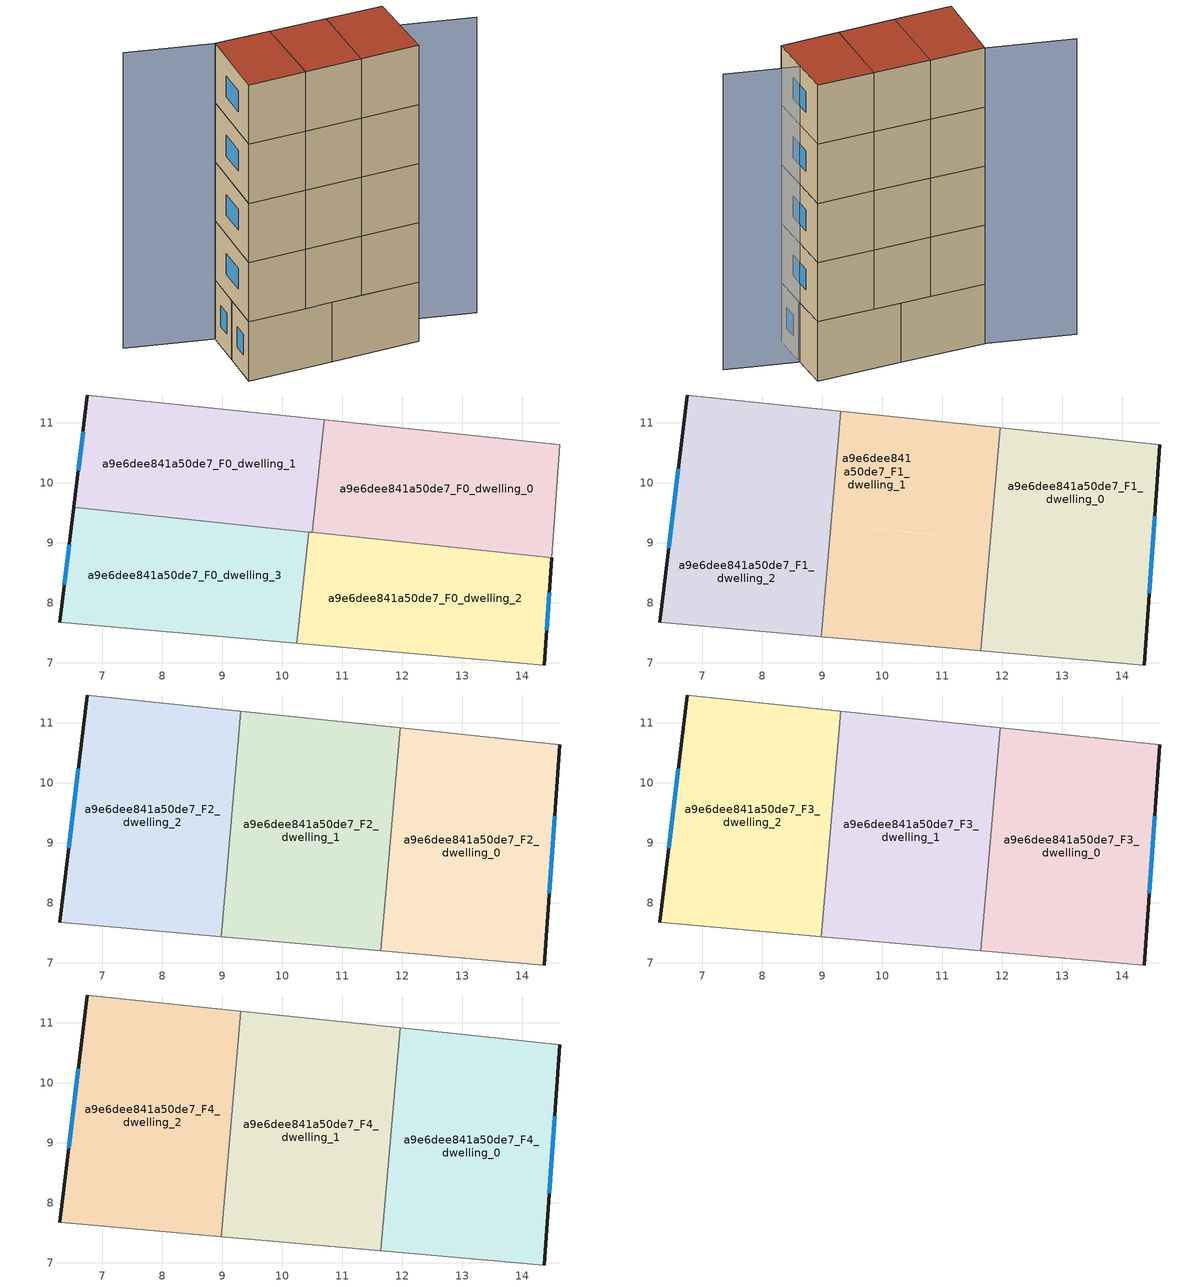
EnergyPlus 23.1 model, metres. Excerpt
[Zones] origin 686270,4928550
a9e6dee841a50de7_F0_dwelling_0
 floor ground (EU_floor_Construction): 14.63,10.63 14.49,8.75 10.5,9.17 10.7,11.05 z0
 wall adiabatic (EU_wall_Construction): 14.49,8.75 14.63,10.63 10.7,11.05 z0:3
 wall to a9e6dee841a50de7_F0_dwelling_2 (EU_wall_Construction): 10.5,9.17 14.49,8.75 z0:3
 wall to a9e6dee841a50de7_F0_dwelling_1 (EU_wall_Construction): 10.7,11.05 10.5,9.17 z0:3
a9e6dee841a50de7_F0_dwelling_1
 floor ground (EU_floor_Construction): 10.7,11.05 10.5,9.17 6.53,9.59 6.76,11.46 z0
 wall outside (EU_wall_Construction): 6.76,11.46 6.53,9.59 z0:3
 wall adiabatic (EU_wall_Construction): 10.7,11.05 6.76,11.46 z0:3
 wall to a9e6dee841a50de7_F0_dwelling_3 (EU_wall_Construction): 6.53,9.59 10.44,9.18 z0:3
 wall to a9e6dee841a50de7_F0_dwelling_2 (EU_wall_Construction): 10.44,9.18 10.5,9.17 z0:3
 window (EU_Window_Construction): 6.68,10.86 6.6,10.2 z0.98:2.02
a9e6dee841a50de7_F0_dwelling_2
 floor ground (EU_floor_Construction): 14.49,8.75 14.37,6.96 10.25,7.33 10.44,9.18 z0
 wall outside (EU_wall_Construction): 14.37,6.96 14.49,8.75 z0:3
 wall adiabatic (EU_wall_Construction): 10.25,7.33 14.37,6.96 z0:3
 wall to a9e6dee841a50de7_F0_dwelling_3 (EU_wall_Construction): 10.44,9.18 10.25,7.33 z0:3
 window (EU_Window_Construction): 14.41,7.55 14.45,8.17 z0.98:2.02
a9e6dee841a50de7_F0_dwelling_3
 floor ground (EU_floor_Construction): 10.44,9.18 10.25,7.33 6.3,7.67 6.53,9.59 z0
 wall outside (EU_wall_Construction): 6.53,9.59 6.3,7.67 z0:3
 wall adiabatic (EU_wall_Construction): 6.3,7.67 10.25,7.33 z0:3
 window (EU_Window_Construction): 6.45,8.97 6.37,8.3 z0.98:2.02
a9e6dee841a50de7_F1_dwelling_0
 floor to a9e6dee841a50de7_F0_dwelling_0 (EU_floor_Construction): 14.63,10.63 14.49,8.75 11.8,9.04 11.97,10.91 z3
 floor to a9e6dee841a50de7_F0_dwelling_2 (EU_floor_Construction): 14.49,8.75 14.37,6.96 11.64,7.2 11.8,9.04 z3
 wall outside (EU_wall_Construction): 14.37,6.96 14.63,10.63 z3:6
 wall adiabatic (EU_wall_Construction): 11.64,7.2 14.37,6.96 / 14.63,10.63 11.97,10.91 z3:6
 wall to a9e6dee841a50de7_F1_dwelling_1 (EU_wall_Construction): 11.97,10.91 11.64,7.2 z3:6
 window (EU_Window_Construction): 14.45,8.16 14.54,9.44 z3.98:5.02
a9e6dee841a50de7_F1_dwelling_1
 floor to a9e6dee841a50de7_F0_dwelling_0 (EU_floor_Construction): 11.97,10.91 11.8,9.04 10.5,9.17 10.7,11.05 z3
 floor to a9e6dee841a50de7_F0_dwelling_1 (EU_floor_Construction): 10.7,11.05 10.5,9.17 9.15,9.32 9.31,11.19 z3
 floor to a9e6dee841a50de7_F0_dwelling_2 (EU_floor_Construction): 11.72,8.09 11.64,7.2 10.25,7.33 10.29,7.75 z3; 11.8,9.04 11.72,8.09 10.29,7.75 10.44,9.18 z3
 floor to a9e6dee841a50de7_F0_dwelling_3 (EU_floor_Construction): 10.44,9.18 8.99,7.44 9.15,9.32 z3; 10.29,7.75 10.25,7.33 8.99,7.44 z3; 10.44,9.18 10.29,7.75 8.99,7.44 z3
 wall adiabatic (EU_wall_Construction): 8.98,7.44 11.64,7.2 / 11.97,10.91 9.31,11.19 z3:6
 wall to a9e6dee841a50de7_F1_dwelling_2 (EU_wall_Construction): 9.31,11.19 8.98,7.44 z3:6
a9e6dee841a50de7_F1_dwelling_2
 floor to a9e6dee841a50de7_F0_dwelling_1 (EU_floor_Construction): 9.31,11.19 9.15,9.32 6.53,9.59 6.76,11.46 z3
 floor to a9e6dee841a50de7_F0_dwelling_3 (EU_floor_Construction): 9.15,9.32 8.99,7.44 6.3,7.67 6.53,9.59 z3
 wall outside (EU_wall_Construction): 6.76,11.46 6.3,7.67 z3:6
 wall adiabatic (EU_wall_Construction): 6.3,7.67 8.98,7.44 / 9.31,11.19 6.76,11.46 z3:6
 window (EU_Window_Construction): 6.61,10.23 6.45,8.91 z3.98:5.02
a9e6dee841a50de7_F2_dwelling_0
 floor to a9e6dee841a50de7_F1_dwelling_0 (EU_floor_Construction): 14.63,10.63 14.37,6.96 11.64,7.2 11.97,10.91 z6
 wall outside (EU_wall_Construction): 14.37,6.96 14.63,10.63 z6:9
 wall adiabatic (EU_wall_Construction): 11.64,7.2 14.37,6.96 / 14.63,10.63 11.97,10.91 z6:9
 wall to a9e6dee841a50de7_F2_dwelling_1 (EU_wall_Construction): 11.97,10.91 11.64,7.2 z6:9
 window (EU_Window_Construction): 14.45,8.16 14.54,9.44 z6.98:8.02
a9e6dee841a50de7_F2_dwelling_1
 floor to a9e6dee841a50de7_F1_dwelling_1 (EU_floor_Construction): 11.97,10.91 11.64,7.2 8.98,7.44 9.31,11.19 z6
 wall adiabatic (EU_wall_Construction): 8.98,7.44 11.64,7.2 / 11.97,10.91 9.31,11.19 z6:9
 wall to a9e6dee841a50de7_F2_dwelling_2 (EU_wall_Construction): 9.31,11.19 8.98,7.44 z6:9
a9e6dee841a50de7_F2_dwelling_2
 floor to a9e6dee841a50de7_F1_dwelling_2 (EU_floor_Construction): 9.31,11.19 8.98,7.44 6.3,7.67 6.76,11.46 z6
 wall outside (EU_wall_Construction): 6.76,11.46 6.3,7.67 z6:9
 wall adiabatic (EU_wall_Construction): 6.3,7.67 8.98,7.44 / 9.31,11.19 6.76,11.46 z6:9
 window (EU_Window_Construction): 6.61,10.23 6.45,8.91 z6.98:8.02
a9e6dee841a50de7_F3_dwelling_0
 floor to a9e6dee841a50de7_F2_dwelling_0 (EU_floor_Construction): 14.63,10.63 14.37,6.96 11.64,7.2 11.97,10.91 z9
 wall outside (EU_wall_Construction): 14.37,6.96 14.63,10.63 z9:12
 wall adiabatic (EU_wall_Construction): 11.64,7.2 14.37,6.96 / 14.63,10.63 11.97,10.91 z9:12
 wall to a9e6dee841a50de7_F3_dwelling_1 (EU_wall_Construction): 11.97,10.91 11.64,7.2 z9:12
 window (EU_Window_Construction): 14.45,8.16 14.54,9.44 z9.98:11.02
a9e6dee841a50de7_F3_dwelling_1
 floor to a9e6dee841a50de7_F2_dwelling_1 (EU_floor_Construction): 11.97,10.91 11.64,7.2 8.98,7.44 9.31,11.19 z9
 wall adiabatic (EU_wall_Construction): 8.98,7.44 11.64,7.2 / 11.97,10.91 9.31,11.19 z9:12
 wall to a9e6dee841a50de7_F3_dwelling_2 (EU_wall_Construction): 9.31,11.19 8.98,7.44 z9:12
a9e6dee841a50de7_F3_dwelling_2
 floor to a9e6dee841a50de7_F2_dwelling_2 (EU_floor_Construction): 9.31,11.19 8.98,7.44 6.3,7.67 6.76,11.46 z9
 wall outside (EU_wall_Construction): 6.76,11.46 6.3,7.67 z9:12
 wall adiabatic (EU_wall_Construction): 6.3,7.67 8.98,7.44 / 9.31,11.19 6.76,11.46 z9:12
 window (EU_Window_Construction): 6.61,10.23 6.45,8.91 z9.98:11.02
a9e6dee841a50de7_F4_dwelling_0
 floor to a9e6dee841a50de7_F3_dwelling_0 (EU_floor_Construction): 14.63,10.63 14.37,6.96 11.64,7.2 11.97,10.91 z12
 wall outside (EU_wall_Construction): 14.37,6.96 14.63,10.63 z12:15
 wall adiabatic (EU_wall_Construction): 11.64,7.2 14.37,6.96 / 14.63,10.63 11.97,10.91 z12:15
 wall to a9e6dee841a50de7_F4_dwelling_1 (EU_wall_Construction): 11.97,10.91 11.64,7.2 z12:15
 window (EU_Window_Construction): 14.45,8.16 14.54,9.44 z12.98:14.02
 roof outside (EU_roof_Construction): 14.37,6.96 14.63,10.63 11.97,10.91 11.64,7.2 z15
a9e6dee841a50de7_F4_dwelling_1
 floor to a9e6dee841a50de7_F3_dwelling_1 (EU_floor_Construction): 11.97,10.91 11.64,7.2 8.98,7.44 9.31,11.19 z12
 wall adiabatic (EU_wall_Construction): 8.98,7.44 11.64,7.2 / 11.97,10.91 9.31,11.19 z12:15
 wall to a9e6dee841a50de7_F4_dwelling_2 (EU_wall_Construction): 9.31,11.19 8.98,7.44 z12:15
 roof outside (EU_roof_Construction): 11.64,7.2 11.97,10.91 9.31,11.19 8.98,7.44 z15
a9e6dee841a50de7_F4_dwelling_2
 floor to a9e6dee841a50de7_F3_dwelling_2 (EU_floor_Construction): 9.31,11.19 8.98,7.44 6.3,7.67 6.76,11.46 z12
 wall outside (EU_wall_Construction): 6.76,11.46 6.3,7.67 z12:15
 wall adiabatic (EU_wall_Construction): 6.3,7.67 8.98,7.44 / 9.31,11.19 6.76,11.46 z12:15
 window (EU_Window_Construction): 6.61,10.23 6.45,8.91 z12.98:14.02
 roof outside (EU_roof_Construction): 8.98,7.44 9.31,11.19 6.76,11.46 6.3,7.67 z15
shading: 17.74,7.8 2.88,12.75 z0:15
[Building]
EU S2 Campaign: North Axis=0; Terrain=City; Solar Distribution=FullExterior
[Site:Location]
Bologna: Latitude=44.5; Longitude=11.25; Time Zone=1; Elevation=37
[SizingPeriod:WeatherFileDays]
AnnualSizingPeriod: Begin Month=1; Begin Day of Month=1; End Month=12; End Day of Month=31; Day of Week for Start Day=Monday; Use Weather File Daylight Saving Period=No; Use Weather File Rain and Snow Indicators=No
[MATERIAL]
EU_InternalMass_Material: Roughness=MediumRough; Thickness=0.1; Conductivity=1; Density=1800; Specific Heat=900; Thermal Absorptance=0.9; Solar Absorptance=0.7; Visible Absorptance=0.7
[MATERIAL:NOMASS] Roughness=MediumRough; Thermal Absorptance=0.9; Solar Absorptance=0.7; Visible Absorptance=0.7
Name | Thermal Resistance
EU_wall_NoMass | 0.905828
EU_roof_NoMass | 0.37593
EU_floor_NoMass | 0.67114
[WINDOWMATERIAL:SIMPLEGLAZINGSYSTEM]
EU_Window_SimpleGlazing: UFactor=4.52486; Solar Heat Gain Coefficient=0.85; Visible Transmittance=0.85
[CONSTRUCTION]
EU_wall_Construction: EU_wall_NoMass
EU_roof_Construction: EU_roof_NoMass
EU_floor_Construction: EU_floor_NoMass
EU_InternalMass_Construction: EU_InternalMass_Material
EU_Window_Construction: EU_Window_SimpleGlazing
[ZONE] Type=1; Multiplier=1; Ceiling Height=autocalculate; Floor Area=autocalculate; Part of Total Floor Area=Yes
Name | Volume
a9e6dee841a50de7_F0_dwelling_0 | 22.5059
a9e6dee841a50de7_F1_dwelling_0 | 30.0044
a9e6dee841a50de7_F2_dwelling_0; a9e6dee841a50de7_F3_dwelling_0; a9e6dee841a50de7_F4_dwelling_0 | 30.0081
a9e6dee841a50de7_F0_dwelling_1 | 22.5051
a9e6dee841a50de7_F1_dwelling_1 | 29.9963
a9e6dee841a50de7_F2_dwelling_1; a9e6dee841a50de7_F3_dwelling_1; a9e6dee841a50de7_F4_dwelling_1 | 30.0007
a9e6dee841a50de7_F0_dwelling_2 | 22.5007
a9e6dee841a50de7_F1_dwelling_2 | 30.0029
a9e6dee841a50de7_F2_dwelling_2; a9e6dee841a50de7_F3_dwelling_2; a9e6dee841a50de7_F4_dwelling_2 | 30.0051
a9e6dee841a50de7_F0_dwelling_3 | 22.5044
[INTERNALMASS] Construction=EU_InternalMass_Construction
Name | Zone or ZoneList | Surface Area
a9e6dee841a50de7_F0_dwelling_0_EU_InternalMass | a9e6dee841a50de7_F0_dwelling_0 | 7.50182
a9e6dee841a50de7_F0_dwelling_1_EU_InternalMass | a9e6dee841a50de7_F0_dwelling_1 | 7.50192
a9e6dee841a50de7_F0_dwelling_2_EU_InternalMass | a9e6dee841a50de7_F0_dwelling_2 | 7.50074
a9e6dee841a50de7_F0_dwelling_3_EU_InternalMass | a9e6dee841a50de7_F0_dwelling_3 | 7.50146
a9e6dee841a50de7_F1_dwelling_0_EU_InternalMass | a9e6dee841a50de7_F1_dwelling_0 | 10.0023
a9e6dee841a50de7_F1_dwelling_1_EU_InternalMass | a9e6dee841a50de7_F1_dwelling_1 | 10.0003
a9e6dee841a50de7_F1_dwelling_2_EU_InternalMass | a9e6dee841a50de7_F1_dwelling_2 | 10.0018
a9e6dee841a50de7_F2_dwelling_0_EU_InternalMass | a9e6dee841a50de7_F2_dwelling_0 | 10.0023
a9e6dee841a50de7_F2_dwelling_1_EU_InternalMass | a9e6dee841a50de7_F2_dwelling_1 | 10.0003
a9e6dee841a50de7_F2_dwelling_2_EU_InternalMass | a9e6dee841a50de7_F2_dwelling_2 | 10.0018
a9e6dee841a50de7_F3_dwelling_0_EU_InternalMass | a9e6dee841a50de7_F3_dwelling_0 | 10.0023
a9e6dee841a50de7_F3_dwelling_1_EU_InternalMass | a9e6dee841a50de7_F3_dwelling_1 | 10.0003
a9e6dee841a50de7_F3_dwelling_2_EU_InternalMass | a9e6dee841a50de7_F3_dwelling_2 | 10.0018
a9e6dee841a50de7_F4_dwelling_0_EU_InternalMass | a9e6dee841a50de7_F4_dwelling_0 | 10.0023
a9e6dee841a50de7_F4_dwelling_1_EU_InternalMass | a9e6dee841a50de7_F4_dwelling_1 | 10.0003
a9e6dee841a50de7_F4_dwelling_2_EU_InternalMass | a9e6dee841a50de7_F4_dwelling_2 | 10.0018
[OTHEREQUIPMENT] Fuel Type=Electricity; Design Level Calculation Method=Watts/Area; Power per Zone Floor Area=1; Fraction Latent=0; Fraction Radiant=0; Fraction Lost=0; Carbon Dioxide Generation Rate=0; EndUse Subcategory=EU_Step8_InternalGains
Name | Zone or ZoneList or Space or SpaceList | Schedule
EU_Step8_InternalGain_a9e6dee841a50de7_F0_dwelling_0_f000 | a9e6dee841a50de7_F0_dwelling_0 | EU_Step8_GainSchedule_a9e6dee841a50de7_F0_dwelling_0_f000
EU_Step8_InternalGain_a9e6dee841a50de7_F0_dwelling_1_f000 | a9e6dee841a50de7_F0_dwelling_1 | EU_Step8_GainSchedule_a9e6dee841a50de7_F0_dwelling_1_f000
EU_Step8_InternalGain_a9e6dee841a50de7_F0_dwelling_2_f000 | a9e6dee841a50de7_F0_dwelling_2 | EU_Step8_GainSchedule_a9e6dee841a50de7_F0_dwelling_2_f000
EU_Step8_InternalGain_a9e6dee841a50de7_F0_dwelling_3_f000 | a9e6dee841a50de7_F0_dwelling_3 | EU_Step8_GainSchedule_a9e6dee841a50de7_F0_dwelling_3_f000
EU_Step8_InternalGain_a9e6dee841a50de7_F1_dwelling_0_f000 | a9e6dee841a50de7_F1_dwelling_0 | EU_Step8_GainSchedule_a9e6dee841a50de7_F1_dwelling_0_f000
EU_Step8_InternalGain_a9e6dee841a50de7_F1_dwelling_1_f000 | a9e6dee841a50de7_F1_dwelling_1 | EU_Step8_GainSchedule_a9e6dee841a50de7_F1_dwelling_1_f000
EU_Step8_InternalGain_a9e6dee841a50de7_F1_dwelling_2_f000 | a9e6dee841a50de7_F1_dwelling_2 | EU_Step8_GainSchedule_a9e6dee841a50de7_F1_dwelling_2_f000
EU_Step8_InternalGain_a9e6dee841a50de7_F2_dwelling_0_f000 | a9e6dee841a50de7_F2_dwelling_0 | EU_Step8_GainSchedule_a9e6dee841a50de7_F2_dwelling_0_f000
EU_Step8_InternalGain_a9e6dee841a50de7_F2_dwelling_1_f000 | a9e6dee841a50de7_F2_dwelling_1 | EU_Step8_GainSchedule_a9e6dee841a50de7_F2_dwelling_1_f000
EU_Step8_InternalGain_a9e6dee841a50de7_F2_dwelling_2_f000 | a9e6dee841a50de7_F2_dwelling_2 | EU_Step8_GainSchedule_a9e6dee841a50de7_F2_dwelling_2_f000
EU_Step8_InternalGain_a9e6dee841a50de7_F3_dwelling_0_f000 | a9e6dee841a50de7_F3_dwelling_0 | EU_Step8_GainSchedule_a9e6dee841a50de7_F3_dwelling_0_f000
EU_Step8_InternalGain_a9e6dee841a50de7_F3_dwelling_1_f000 | a9e6dee841a50de7_F3_dwelling_1 | EU_Step8_GainSchedule_a9e6dee841a50de7_F3_dwelling_1_f000
EU_Step8_InternalGain_a9e6dee841a50de7_F3_dwelling_2_f000 | a9e6dee841a50de7_F3_dwelling_2 | EU_Step8_GainSchedule_a9e6dee841a50de7_F3_dwelling_2_f000
EU_Step8_InternalGain_a9e6dee841a50de7_F4_dwelling_0_f000 | a9e6dee841a50de7_F4_dwelling_0 | EU_Step8_GainSchedule_a9e6dee841a50de7_F4_dwelling_0_f000
EU_Step8_InternalGain_a9e6dee841a50de7_F4_dwelling_1_f000 | a9e6dee841a50de7_F4_dwelling_1 | EU_Step8_GainSchedule_a9e6dee841a50de7_F4_dwelling_1_f000
EU_Step8_InternalGain_a9e6dee841a50de7_F4_dwelling_2_f000 | a9e6dee841a50de7_F4_dwelling_2 | EU_Step8_GainSchedule_a9e6dee841a50de7_F4_dwelling_2_f000
[ZONEVENTILATION:DESIGNFLOWRATE] Schedule=EU_AlwaysOn; Design Flow Rate Calculation Method=AirChanges/Hour; Air Changes per Hour=0.73129; Ventilation Type=Natural; Fan Pressure Rise=0; Fan Total Efficiency=1; Constant Term Coefficient=1; Temperature Term Coefficient=0; Velocity Term Coefficient=0; Velocity Squared Term Coefficient=0; Minimum Indoor Temperature=-100; Maximum Indoor Temperature=100; Delta Temperature=-100; Minimum Outdoor Temperature=-100; Maximum Outdoor Temperature=100; Maximum Wind Speed=40
Name | Zone or ZoneList or Space or SpaceList
EU_ConstantAir_a9e6dee841a50de7_F0_dwelling_0 | a9e6dee841a50de7_F0_dwelling_0
EU_ConstantAir_a9e6dee841a50de7_F0_dwelling_1 | a9e6dee841a50de7_F0_dwelling_1
EU_ConstantAir_a9e6dee841a50de7_F0_dwelling_2 | a9e6dee841a50de7_F0_dwelling_2
EU_ConstantAir_a9e6dee841a50de7_F0_dwelling_3 | a9e6dee841a50de7_F0_dwelling_3
EU_ConstantAir_a9e6dee841a50de7_F1_dwelling_0 | a9e6dee841a50de7_F1_dwelling_0
EU_ConstantAir_a9e6dee841a50de7_F1_dwelling_1 | a9e6dee841a50de7_F1_dwelling_1
EU_ConstantAir_a9e6dee841a50de7_F1_dwelling_2 | a9e6dee841a50de7_F1_dwelling_2
EU_ConstantAir_a9e6dee841a50de7_F2_dwelling_0 | a9e6dee841a50de7_F2_dwelling_0
EU_ConstantAir_a9e6dee841a50de7_F2_dwelling_1 | a9e6dee841a50de7_F2_dwelling_1
EU_ConstantAir_a9e6dee841a50de7_F2_dwelling_2 | a9e6dee841a50de7_F2_dwelling_2
EU_ConstantAir_a9e6dee841a50de7_F3_dwelling_0 | a9e6dee841a50de7_F3_dwelling_0
EU_ConstantAir_a9e6dee841a50de7_F3_dwelling_1 | a9e6dee841a50de7_F3_dwelling_1
EU_ConstantAir_a9e6dee841a50de7_F3_dwelling_2 | a9e6dee841a50de7_F3_dwelling_2
EU_ConstantAir_a9e6dee841a50de7_F4_dwelling_0 | a9e6dee841a50de7_F4_dwelling_0
EU_ConstantAir_a9e6dee841a50de7_F4_dwelling_1 | a9e6dee841a50de7_F4_dwelling_1
EU_ConstantAir_a9e6dee841a50de7_F4_dwelling_2 | a9e6dee841a50de7_F4_dwelling_2
[HVACTEMPLATE:THERMOSTAT] Constant Heating Setpoint=20; Constant Cooling Setpoint=50
EU_HeatOnly_a9e6dee841a50de7_F0_dwelling_0; EU_HeatOnly_a9e6dee841a50de7_F0_dwelling_1; EU_HeatOnly_a9e6dee841a50de7_F0_dwelling_2; EU_HeatOnly_a9e6dee841a50de7_F0_dwelling_3; EU_HeatOnly_a9e6dee841a50de7_F1_dwelling_0; EU_HeatOnly_a9e6dee841a50de7_F1_dwelling_1; EU_HeatOnly_a9e6dee841a50de7_F1_dwelling_2; EU_HeatOnly_a9e6dee841a50de7_F2_dwelling_0; EU_HeatOnly_a9e6dee841a50de7_F2_dwelling_1; EU_HeatOnly_a9e6dee841a50de7_F2_dwelling_2; EU_HeatOnly_a9e6dee841a50de7_F3_dwelling_0; EU_HeatOnly_a9e6dee841a50de7_F3_dwelling_1; EU_HeatOnly_a9e6dee841a50de7_F3_dwelling_2; EU_HeatOnly_a9e6dee841a50de7_F4_dwelling_0; EU_HeatOnly_a9e6dee841a50de7_F4_dwelling_1; EU_HeatOnly_a9e6dee841a50de7_F4_dwelling_2
[HVACTEMPLATE:ZONE:IDEALLOADSAIRSYSTEM] System Availability Schedule=EU_AlwaysOn; Maximum Heating Supply Air Temperature=50; Minimum Cooling Supply Air Temperature=13; Maximum Heating Supply Air Humidity Ratio=0.0156; Minimum Cooling Supply Air Humidity Ratio=0.0077; Heating Limit=NoLimit; Cooling Limit=NoLimit; Heating Availability Schedule=EU_AlwaysOn; Cooling Availability Schedule=EU_CoolingOff; Dehumidification Control Type=ConstantSensibleHeatRatio; Cooling Sensible Heat Ratio=0.7; Dehumidification Setpoint=60; Humidification Control Type=None; Humidification Setpoint=30; Outdoor Air Method=None; Outdoor Air Flow Rate per Person=0.00944; Outdoor Air Flow Rate per Zone Floor Area=0; Outdoor Air Flow Rate per Zone=0; Demand Controlled Ventilation Type=None; Outdoor Air Economizer Type=NoEconomizer; Heat Recovery Type=None; Sensible Heat Recovery Effectiveness=0.7; Latent Heat Recovery Effectiveness=0.65
Name | Template Thermostat
a9e6dee841a50de7_F0_dwelling_0 | EU_HeatOnly_a9e6dee841a50de7_F0_dwelling_0
a9e6dee841a50de7_F0_dwelling_1 | EU_HeatOnly_a9e6dee841a50de7_F0_dwelling_1
a9e6dee841a50de7_F0_dwelling_2 | EU_HeatOnly_a9e6dee841a50de7_F0_dwelling_2
a9e6dee841a50de7_F0_dwelling_3 | EU_HeatOnly_a9e6dee841a50de7_F0_dwelling_3
a9e6dee841a50de7_F1_dwelling_0 | EU_HeatOnly_a9e6dee841a50de7_F1_dwelling_0
a9e6dee841a50de7_F1_dwelling_1 | EU_HeatOnly_a9e6dee841a50de7_F1_dwelling_1
a9e6dee841a50de7_F1_dwelling_2 | EU_HeatOnly_a9e6dee841a50de7_F1_dwelling_2
a9e6dee841a50de7_F2_dwelling_0 | EU_HeatOnly_a9e6dee841a50de7_F2_dwelling_0
a9e6dee841a50de7_F2_dwelling_1 | EU_HeatOnly_a9e6dee841a50de7_F2_dwelling_1
a9e6dee841a50de7_F2_dwelling_2 | EU_HeatOnly_a9e6dee841a50de7_F2_dwelling_2
a9e6dee841a50de7_F3_dwelling_0 | EU_HeatOnly_a9e6dee841a50de7_F3_dwelling_0
a9e6dee841a50de7_F3_dwelling_1 | EU_HeatOnly_a9e6dee841a50de7_F3_dwelling_1
a9e6dee841a50de7_F3_dwelling_2 | EU_HeatOnly_a9e6dee841a50de7_F3_dwelling_2
a9e6dee841a50de7_F4_dwelling_0 | EU_HeatOnly_a9e6dee841a50de7_F4_dwelling_0
a9e6dee841a50de7_F4_dwelling_1 | EU_HeatOnly_a9e6dee841a50de7_F4_dwelling_1
a9e6dee841a50de7_F4_dwelling_2 | EU_HeatOnly_a9e6dee841a50de7_F4_dwelling_2
[SIZING:ZONE] Zone Cooling Design Supply Air Temperature Input Method=SupplyAirTemperature; Zone Cooling Design Supply Air Temperature=13; Zone Heating Design Supply Air Temperature Input Method=SupplyAirTemperature; Zone Heating Design Supply Air Temperature=50; Zone Cooling Design Supply Air Humidity Ratio=0.008; Zone Heating Design Supply Air Humidity Ratio=0.008; Cooling Design Air Flow Method=DesignDay; Cooling Design Air Flow Rate=0; Cooling Minimum Air Flow per Zone Floor Area=0.000762; Cooling Minimum Air Flow=0; Cooling Minimum Air Flow Fraction=0.2; Heating Design Air Flow Method=DesignDay; Heating Design Air Flow Rate=0; Heating Maximum Air Flow per Zone Floor Area=0.002032; Heating Maximum Air Flow=0.141576; Heating Maximum Air Flow Fraction=0.3; Account for Dedicated Outdoor Air System=No; Dedicated Outdoor Air System Control Strategy=NeutralSupplyAir; Dedicated Outdoor Air Low Setpoint Temperature for Design=autosize; Dedicated Outdoor Air High Setpoint Temperature for Design=autosize; Zone Load Sizing Method=Sensible Load Only No Latent Load; Zone Latent Cooling Design Supply Air Humidity Ratio Input Method=HumidityRatioDifference; Zone Cooling Design Supply Air Humidity Ratio Difference=0.005; Zone Latent Heating Design Supply Air Humidity Ratio Input Method=HumidityRatioDifference; Zone Humidification Design Supply Air Humidity Ratio Difference=0.005
a9e6dee841a50de7_F0_dwelling_0; a9e6dee841a50de7_F0_dwelling_1; a9e6dee841a50de7_F0_dwelling_2; a9e6dee841a50de7_F0_dwelling_3; a9e6dee841a50de7_F1_dwelling_0; a9e6dee841a50de7_F1_dwelling_1; a9e6dee841a50de7_F1_dwelling_2; a9e6dee841a50de7_F2_dwelling_0; a9e6dee841a50de7_F2_dwelling_1; a9e6dee841a50de7_F2_dwelling_2; a9e6dee841a50de7_F3_dwelling_0; a9e6dee841a50de7_F3_dwelling_1; a9e6dee841a50de7_F3_dwelling_2; a9e6dee841a50de7_F4_dwelling_0; a9e6dee841a50de7_F4_dwelling_1; a9e6dee841a50de7_F4_dwelling_2
[SCHEDULE:CONSTANT]
Name | Hourly Value
EU_AlwaysOn | 1
EU_CoolingOff | 0
[SCHEDULE:FILE] Column Number=1; Rows to Skip at Top=0; Number of Hours of Data=8760; Column Separator=Comma; Interpolate to Timestep=No; Minutes per Item=60; Adjust Schedule for Daylight Savings=Yes
Name | File
EU_Step8_GainSchedule_a9e6dee841a50de7_F0_dwelling_0_f000 | ../../schedules/a9e6dee841a50de7/a9e6dee841a50de7_F0_dwelling_0_f000_gain.csv
EU_Step8_GainSchedule_a9e6dee841a50de7_F0_dwelling_1_f000 | ../../schedules/a9e6dee841a50de7/a9e6dee841a50de7_F0_dwelling_1_f000_gain.csv
EU_Step8_GainSchedule_a9e6dee841a50de7_F0_dwelling_2_f000 | ../../schedules/a9e6dee841a50de7/a9e6dee841a50de7_F0_dwelling_2_f000_gain.csv
EU_Step8_GainSchedule_a9e6dee841a50de7_F0_dwelling_3_f000 | ../../schedules/a9e6dee841a50de7/a9e6dee841a50de7_F0_dwelling_3_f000_gain.csv
EU_Step8_GainSchedule_a9e6dee841a50de7_F1_dwelling_0_f000 | ../../schedules/a9e6dee841a50de7/a9e6dee841a50de7_F1_dwelling_0_f000_gain.csv
EU_Step8_GainSchedule_a9e6dee841a50de7_F1_dwelling_1_f000 | ../../schedules/a9e6dee841a50de7/a9e6dee841a50de7_F1_dwelling_1_f000_gain.csv
EU_Step8_GainSchedule_a9e6dee841a50de7_F1_dwelling_2_f000 | ../../schedules/a9e6dee841a50de7/a9e6dee841a50de7_F1_dwelling_2_f000_gain.csv
EU_Step8_GainSchedule_a9e6dee841a50de7_F2_dwelling_0_f000 | ../../schedules/a9e6dee841a50de7/a9e6dee841a50de7_F2_dwelling_0_f000_gain.csv
EU_Step8_GainSchedule_a9e6dee841a50de7_F2_dwelling_1_f000 | ../../schedules/a9e6dee841a50de7/a9e6dee841a50de7_F2_dwelling_1_f000_gain.csv
EU_Step8_GainSchedule_a9e6dee841a50de7_F2_dwelling_2_f000 | ../../schedules/a9e6dee841a50de7/a9e6dee841a50de7_F2_dwelling_2_f000_gain.csv
EU_Step8_GainSchedule_a9e6dee841a50de7_F3_dwelling_0_f000 | ../../schedules/a9e6dee841a50de7/a9e6dee841a50de7_F3_dwelling_0_f000_gain.csv
EU_Step8_GainSchedule_a9e6dee841a50de7_F3_dwelling_1_f000 | ../../schedules/a9e6dee841a50de7/a9e6dee841a50de7_F3_dwelling_1_f000_gain.csv
EU_Step8_GainSchedule_a9e6dee841a50de7_F3_dwelling_2_f000 | ../../schedules/a9e6dee841a50de7/a9e6dee841a50de7_F3_dwelling_2_f000_gain.csv
EU_Step8_GainSchedule_a9e6dee841a50de7_F4_dwelling_0_f000 | ../../schedules/a9e6dee841a50de7/a9e6dee841a50de7_F4_dwelling_0_f000_gain.csv
EU_Step8_GainSchedule_a9e6dee841a50de7_F4_dwelling_1_f000 | ../../schedules/a9e6dee841a50de7/a9e6dee841a50de7_F4_dwelling_1_f000_gain.csv
EU_Step8_GainSchedule_a9e6dee841a50de7_F4_dwelling_2_f000 | ../../schedules/a9e6dee841a50de7/a9e6dee841a50de7_F4_dwelling_2_f000_gain.csv
